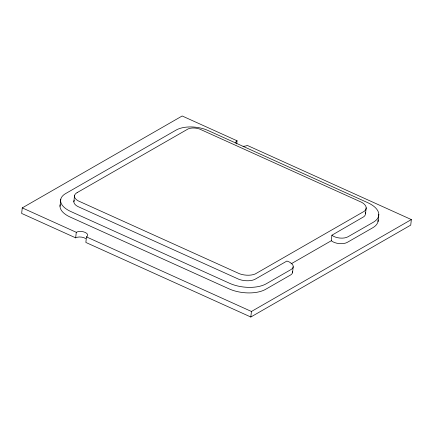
<?xml version="1.0" encoding="UTF-8"?>
<svg xmlns="http://www.w3.org/2000/svg" width="433" height="433" viewBox="0 0 433 433"><rect width="100%" height="100%" fill="white"/><g stroke="black" fill="none" stroke-linecap="round" stroke-linejoin="round"><path stroke-width="0.65" d="M236.727 143.875L237.067 140.795L182.179 115.984L22.262 207.889L21.65 213.431L75.667 237.847A6.387 3.118 6.3 0 1 85.756 238.632M60.008 206.33L60.793 199.164M73.837 201.816L74.536 195.489M75.667 237.847L76.278 232.304L22.262 207.889M76.278 232.304A6.387 3.118 6.3 0 1 85.182 232.418A6.387 3.118 6.3 0 1 86.465 236.905L85.853 242.448L250.821 317.016L410.738 225.111L411.35 219.569L247.254 145.396A6.387 3.118 6.3 0 1 243.07 146.273M250.821 317.016L251.438 311.473L411.35 219.569M292.6 272.292L293.211 266.75M290.987 263.903L331.294 240.743L331.905 235.2L363.72 216.787A14.652 7.15 6.3 0 0 365.436 212.392M365.582 213.339L366.194 207.797M377.998 221.685L378.805 214.367M86.465 236.905L251.438 311.473M331.905 235.2A9.818 4.79 6.3 0 0 347.926 236.808L373.268 222.275A27.934 13.629 6.3 0 0 367.649 202.639L207.932 130.447A22.792 11.117 6.3 0 0 176.177 130.041L65.692 193.54A25.607 12.492 6.3 0 0 70.844 211.537L229.663 283.323A26.245 12.801 6.3 0 0 266.225 283.794L291.041 269.532A11.047 5.391 6.3 0 0 286.927 261.05L254.539 279.545A12.963 6.322 6.3 0 1 238.994 279.345L77.539 206.373A12.324 6.013 6.3 0 1 74.216 200.279M235.866 143.014A6.387 3.118 6.3 0 1 237.067 140.795M331.294 240.743A9.818 4.79 6.3 0 0 347.315 242.35L372.656 227.818A27.934 13.629 6.3 0 0 378.193 219.91M292.567 271.491A11.047 5.391 6.3 0 1 290.424 275.074L265.613 289.336A26.245 12.801 6.3 0 1 229.052 288.865L70.233 217.079A25.607 12.492 6.3 0 1 60.182 204.706M77.128 192.625L76.019 193.372A12.324 6.013 6.3 0 0 78.151 200.831L239.606 273.802A12.963 6.322 6.3 0 0 255.151 274.002L364.332 211.244A14.652 7.15 6.3 0 0 361.793 202.379L199.591 129.034A9.51 4.639 6.3 0 0 188.182 128.888L77.128 192.625"/></g></svg>
